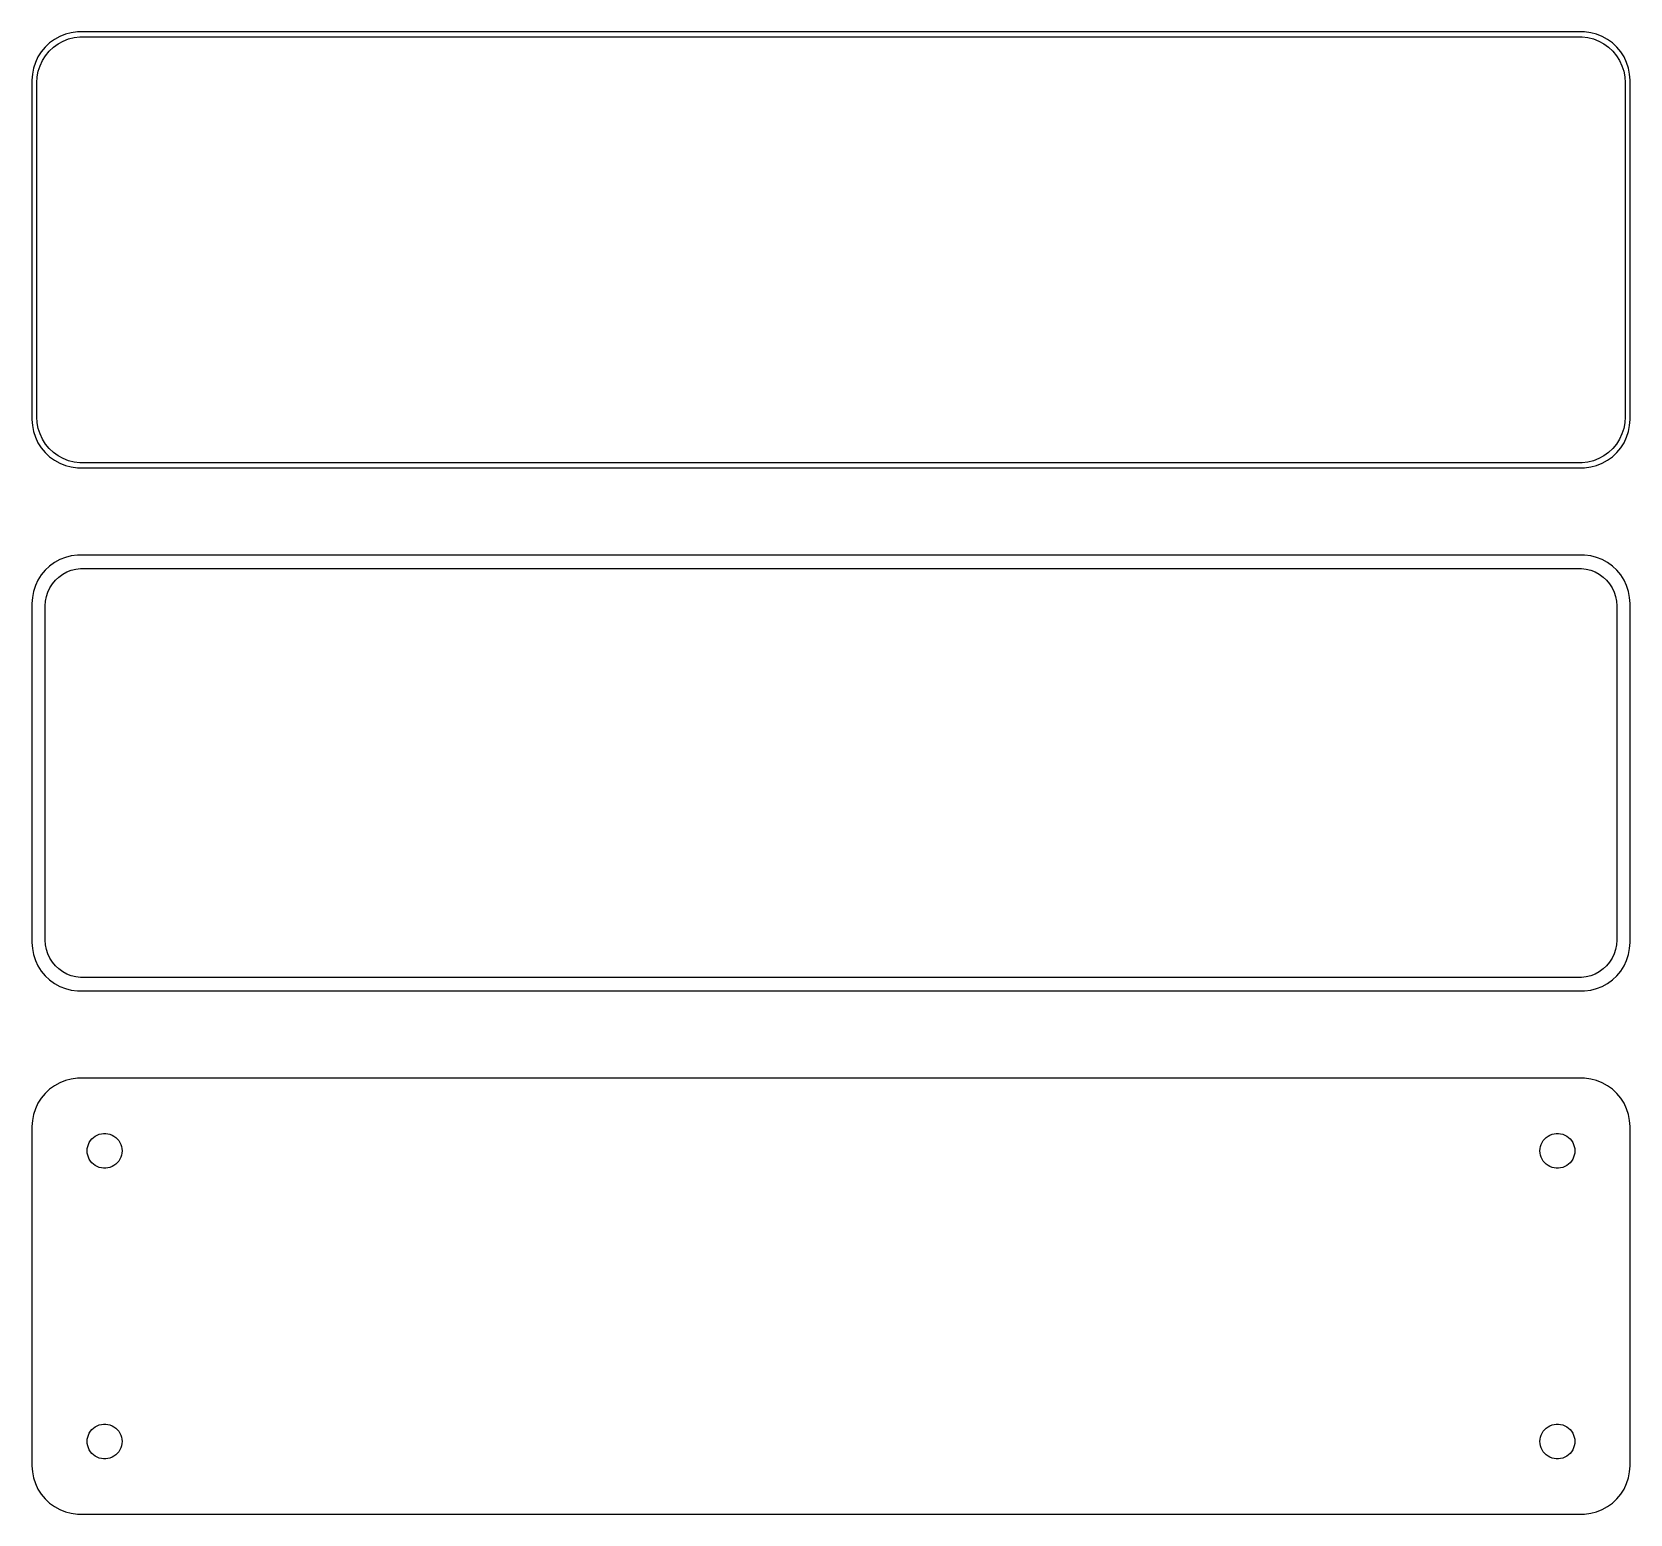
# Model space of a CAD drawing. Header units: metres. Extents: x -82 to 82, y 86 to 238.
import ezdxf

# ---------------------------------------------------------------- set-up
doc = ezdxf.new("R2010")
doc.units = ezdxf.units.M

msp = doc.modelspace()

# ---------------------------------------------------------------- linework, layer by layer
for p, q in [((-80.1791, 237.722), (-80.6871, 237.353)), ((-79.6289, 238.024), (-80.1791, 237.722)), ((-79.0451, 238.255), (-79.6289, 238.024)), ((-79.2724, 237.548), (-78.7178, 237.768)), ((-78.4369, 238.411), (-79.0451, 238.255)), ((-78.7178, 237.768), (-78.1401, 237.916)), ((-77.8139, 238.49), (-78.4369, 238.411)), ((-78.1401, 237.916), (-77.5482, 237.991)), ((77.8139, 238.49), (-77.8139, 238.49)), ((-77.5482, 237.991), (77.5482, 237.991)), ((77.5482, 237.991), (78.1401, 237.916)), ((78.4369, 238.411), (77.8139, 238.49)), ((78.1401, 237.916), (78.7178, 237.768)), ((79.0451, 238.255), (78.4369, 238.411)), ((78.7178, 237.768), (79.2724, 237.548)), ((79.6289, 238.024), (79.0451, 238.255)), ((80.1791, 237.722), (79.6289, 238.024)), ((80.6871, 237.353), (80.1791, 237.722)), ((-81.5451, 236.439), (-81.8815, 235.909)), ((-81.1448, 236.923), (-81.5451, 236.439)), ((-81.4125, 235.538), (-81.0928, 236.042)), ((-80.6871, 237.353), (-81.1448, 236.923)), ((-81.0928, 236.042), (-80.7126, 236.502)), ((-80.7126, 236.502), (-80.2778, 236.91)), ((-80.2778, 236.91), (-79.7952, 237.261)), ((-79.7952, 237.261), (-79.2724, 237.548)), ((79.2724, 237.548), (79.7952, 237.261)), ((79.7952, 237.261), (80.2778, 236.91)), ((80.2778, 236.91), (80.7126, 236.502)), ((81.1448, 236.923), (80.6871, 237.353)), ((80.7126, 236.502), (81.0928, 236.042)), ((81.0928, 236.042), (81.4125, 235.538)), ((81.5451, 236.439), (81.1448, 236.923)), ((81.8815, 235.909), (81.5451, 236.439)), ((-82.3429, 234.743), (-82.4606, 234.127)), ((-82.1489, 235.341), (-82.3429, 234.743)), ((-81.8815, 235.909), (-82.1489, 235.341)), ((-81.9625, 233.845), (-81.8508, 234.431)), ((-81.8508, 234.431), (-81.6664, 234.999)), ((-81.6664, 234.999), (-81.4125, 235.538)), ((81.4125, 235.538), (81.6664, 234.999)), ((81.6664, 234.999), (81.8508, 234.431)), ((81.8508, 234.431), (81.9625, 233.845)), ((82.1489, 235.341), (81.8815, 235.909)), ((82.3429, 234.743), (82.1489, 235.341)), ((82.4606, 234.127), (82.3429, 234.743)), ((-82.4606, 234.127), (-82.5, 233.5)), ((-82.5, 233.5), (-82.5, 198.5)), ((-82, 233.25), (-81.9625, 233.845)), ((-82, 198.75), (-82, 233.25)), ((81.9625, 233.845), (82, 233.25)), ((82, 233.25), (82, 198.75)), ((82.5, 233.5), (82.4606, 234.127)), ((82.5, 198.5), (82.5, 233.5)), ((-82.5, 198.5), (-82.4606, 197.873)), ((-81.9625, 198.155), (-82, 198.75)), ((-81.8508, 197.569), (-81.9625, 198.155)), ((81.9625, 198.155), (81.8508, 197.569)), ((82, 198.75), (81.9625, 198.155)), ((82.4606, 197.873), (82.5, 198.5)), ((-82.4606, 197.873), (-82.3429, 197.257)), ((-82.3429, 197.257), (-82.1489, 196.659)), ((-82.1489, 196.659), (-81.8815, 196.091)), ((-81.6664, 197.001), (-81.8508, 197.569)), ((-81.4125, 196.462), (-81.6664, 197.001)), ((-81.0928, 195.958), (-81.4125, 196.462)), ((81.4125, 196.462), (81.0928, 195.958)), ((81.6664, 197.001), (81.4125, 196.462)), ((81.8508, 197.569), (81.6664, 197.001)), ((81.8815, 196.091), (82.1489, 196.659)), ((82.1489, 196.659), (82.3429, 197.257)), ((82.3429, 197.257), (82.4606, 197.873)), ((-81.8815, 196.091), (-81.5451, 195.561)), ((-81.5451, 195.561), (-81.1448, 195.077)), ((-81.1448, 195.077), (-80.6871, 194.647)), ((-80.7126, 195.498), (-81.0928, 195.958)), ((-80.2778, 195.09), (-80.7126, 195.498)), ((-79.7952, 194.739), (-80.2778, 195.09)), ((-79.2724, 194.452), (-79.7952, 194.739)), ((79.7952, 194.739), (79.2724, 194.452)), ((80.2778, 195.09), (79.7952, 194.739)), ((80.7126, 195.498), (80.2778, 195.09)), ((80.6871, 194.647), (81.1448, 195.077)), ((81.0928, 195.958), (80.7126, 195.498)), ((81.1448, 195.077), (81.5451, 195.561)), ((81.5451, 195.561), (81.8815, 196.091)), ((-80.6871, 194.647), (-80.1791, 194.278)), ((-80.1791, 194.278), (-79.6289, 193.976)), ((-79.6289, 193.976), (-79.0451, 193.745)), ((-78.7178, 194.232), (-79.2724, 194.452)), ((-79.0451, 193.745), (-78.4369, 193.589)), ((-78.1401, 194.084), (-78.7178, 194.232)), ((-78.4369, 193.589), (-77.8139, 193.51)), ((-77.5482, 194.009), (-78.1401, 194.084)), ((-77.8139, 193.51), (77.8139, 193.51)), ((77.5482, 194.009), (-77.5482, 194.009)), ((78.1401, 194.084), (77.5482, 194.009)), ((77.8139, 193.51), (78.4369, 193.589)), ((78.7178, 194.232), (78.1401, 194.084)), ((78.4369, 193.589), (79.0451, 193.745)), ((79.2724, 194.452), (78.7178, 194.232)), ((79.0451, 193.745), (79.6289, 193.976)), ((79.6289, 193.976), (80.1791, 194.278)), ((80.1791, 194.278), (80.6871, 194.647)), ((-80.6871, 183.353), (-81.1448, 182.923)), ((-80.1791, 183.722), (-80.6871, 183.353)), ((-79.6289, 184.024), (-80.1791, 183.722)), ((-79.0451, 184.255), (-79.6289, 184.024)), ((-78.4369, 184.411), (-79.0451, 184.255)), ((-77.8139, 184.49), (-78.4369, 184.411)), ((77.8139, 184.49), (-77.8139, 184.49)), ((78.4369, 184.411), (77.8139, 184.49)), ((79.0451, 184.255), (78.4369, 184.411)), ((79.6289, 184.024), (79.0451, 184.255)), ((80.1791, 183.722), (79.6289, 184.024)), ((80.6871, 183.353), (80.1791, 183.722)), ((81.1448, 182.923), (80.6871, 183.353)), ((-81.8815, 181.909), (-82.1489, 181.341)), ((-81.5451, 182.439), (-81.8815, 181.909)), ((-81.1448, 182.923), (-81.5451, 182.439)), ((-80.6408, 181.114), (-80.3805, 181.524)), ((-80.3805, 181.524), (-80.0707, 181.899)), ((-80.0707, 181.899), (-79.7165, 182.231)), ((-79.7165, 182.231), (-79.3234, 182.517)), ((-79.3234, 182.517), (-78.8975, 182.751)), ((-78.8975, 182.751), (-78.4457, 182.93)), ((-78.4457, 182.93), (-77.9751, 183.051)), ((-77.9751, 183.051), (-77.493, 183.112)), ((-77.493, 183.112), (77.493, 183.112)), ((77.493, 183.112), (77.9751, 183.051)), ((77.9751, 183.051), (78.4457, 182.93)), ((78.4457, 182.93), (78.8975, 182.751)), ((78.8975, 182.751), (79.3234, 182.517)), ((79.3234, 182.517), (79.7165, 182.231)), ((79.7165, 182.231), (80.0707, 181.899)), ((80.0707, 181.899), (80.3805, 181.524)), ((80.3805, 181.524), (80.6408, 181.114)), ((81.5451, 182.439), (81.1448, 182.923)), ((81.8815, 181.909), (81.5451, 182.439)), ((82.1489, 181.341), (81.8815, 181.909)), ((-82.4606, 180.127), (-82.5, 179.5)), ((-82.3429, 180.743), (-82.4606, 180.127)), ((-82.1489, 181.341), (-82.3429, 180.743)), ((-81.089, 179.735), (-80.9979, 180.212)), ((-80.9979, 180.212), (-80.8477, 180.674)), ((-80.8477, 180.674), (-80.6408, 181.114)), ((80.6408, 181.114), (80.8477, 180.674)), ((80.8477, 180.674), (80.9979, 180.212)), ((80.9979, 180.212), (81.089, 179.735)), ((82.3429, 180.743), (82.1489, 181.341)), ((82.4606, 180.127), (82.3429, 180.743)), ((82.5, 179.5), (82.4606, 180.127)), ((-82.5, 179.5), (-82.5, 144.5)), ((-81.1195, 179.25), (-81.089, 179.735)), ((-81.1195, 144.75), (-81.1195, 179.25)), ((81.089, 179.735), (81.1195, 179.25)), ((81.1195, 179.25), (81.1195, 144.75)), ((82.5, 144.5), (82.5, 179.5)), ((-82.5, 144.5), (-82.4606, 143.873)), ((-82.4606, 143.873), (-82.3429, 143.257)), ((-81.089, 144.265), (-81.1195, 144.75)), ((-80.9979, 143.788), (-81.089, 144.265)), ((-80.8477, 143.326), (-80.9979, 143.788)), ((80.9979, 143.788), (80.8477, 143.326)), ((81.089, 144.265), (80.9979, 143.788)), ((81.1195, 144.75), (81.089, 144.265)), ((82.3429, 143.257), (82.4606, 143.873)), ((82.4606, 143.873), (82.5, 144.5)), ((-82.3429, 143.257), (-82.1489, 142.659)), ((-82.1489, 142.659), (-81.8815, 142.091)), ((-81.8815, 142.091), (-81.5451, 141.561)), ((-80.6408, 142.886), (-80.8477, 143.326)), ((-80.3805, 142.476), (-80.6408, 142.886)), ((-80.0707, 142.101), (-80.3805, 142.476)), ((-79.7165, 141.769), (-80.0707, 142.101)), ((80.0707, 142.101), (79.7165, 141.769)), ((80.3805, 142.476), (80.0707, 142.101)), ((80.6408, 142.886), (80.3805, 142.476)), ((80.8477, 143.326), (80.6408, 142.886)), ((81.5451, 141.561), (81.8815, 142.091)), ((81.8815, 142.091), (82.1489, 142.659)), ((82.1489, 142.659), (82.3429, 143.257)), ((-81.5451, 141.561), (-81.1448, 141.077)), ((-81.1448, 141.077), (-80.6871, 140.647)), ((-80.6871, 140.647), (-80.1791, 140.278)), ((-80.1791, 140.278), (-79.6289, 139.976)), ((-79.3234, 141.483), (-79.7165, 141.769)), ((-78.8975, 141.249), (-79.3234, 141.483)), ((-78.4457, 141.07), (-78.8975, 141.249)), ((-77.9751, 140.949), (-78.4457, 141.07)), ((-77.493, 140.888), (-77.9751, 140.949)), ((77.493, 140.888), (-77.493, 140.888)), ((77.9751, 140.949), (77.493, 140.888)), ((78.4457, 141.07), (77.9751, 140.949)), ((78.8975, 141.249), (78.4457, 141.07)), ((79.3234, 141.483), (78.8975, 141.249)), ((79.7165, 141.769), (79.3234, 141.483)), ((79.6289, 139.976), (80.1791, 140.278)), ((80.1791, 140.278), (80.6871, 140.647)), ((80.6871, 140.647), (81.1448, 141.077)), ((81.1448, 141.077), (81.5451, 141.561)), ((-79.6289, 139.976), (-79.0451, 139.745)), ((-79.0451, 139.745), (-78.4369, 139.589)), ((-78.4369, 139.589), (-77.8139, 139.51)), ((-77.8139, 139.51), (77.8139, 139.51)), ((77.8139, 139.51), (78.4369, 139.589)), ((78.4369, 139.589), (79.0451, 139.745)), ((79.0451, 139.745), (79.6289, 139.976)), ((-78.4369, 130.411), (-79.0451, 130.255)), ((-77.8139, 130.49), (-78.4369, 130.411)), ((77.8139, 130.49), (-77.8139, 130.49)), ((78.4369, 130.411), (77.8139, 130.49)), ((79.0451, 130.255), (78.4369, 130.411)), ((-81.1448, 128.923), (-81.5451, 128.439)), ((-80.6871, 129.353), (-81.1448, 128.923)), ((-80.1791, 129.722), (-80.6871, 129.353)), ((-79.6289, 130.024), (-80.1791, 129.722)), ((-79.0451, 130.255), (-79.6289, 130.024)), ((79.6289, 130.024), (79.0451, 130.255)), ((80.1791, 129.722), (79.6289, 130.024)), ((80.6871, 129.353), (80.1791, 129.722)), ((81.1448, 128.923), (80.6871, 129.353)), ((81.5451, 128.439), (81.1448, 128.923)), ((-82.1489, 127.341), (-82.3429, 126.743)), ((-81.8815, 127.909), (-82.1489, 127.341)), ((-81.5451, 128.439), (-81.8815, 127.909)), ((81.8815, 127.909), (81.5451, 128.439)), ((82.1489, 127.341), (81.8815, 127.909)), ((82.3429, 126.743), (82.1489, 127.341)), ((-82.4606, 126.127), (-82.5, 125.5)), ((-82.5, 125.5), (-82.5, 90.5)), ((-82.3429, 126.743), (-82.4606, 126.127)), ((82.4606, 126.127), (82.3429, 126.743)), ((82.5, 125.5), (82.4606, 126.127)), ((82.5, 90.5), (82.5, 125.5)), ((-76.6736, 123.663), (-76.5773, 123.867)), ((-76.5773, 123.867), (-76.4562, 124.058)), ((-76.4562, 124.058), (-76.3121, 124.232)), ((-76.3121, 124.232), (-76.1474, 124.387)), ((-76.1474, 124.387), (-75.9645, 124.52)), ((-75.9645, 124.52), (-75.7664, 124.629)), ((-75.7664, 124.629), (-75.5562, 124.712)), ((-75.5562, 124.712), (-75.3373, 124.768)), ((-75.3373, 124.768), (-75.113, 124.796)), ((-75.113, 124.796), (-74.887, 124.796)), ((-74.887, 124.796), (-74.6627, 124.768)), ((-74.6627, 124.768), (-74.4438, 124.712)), ((-74.4438, 124.712), (-74.2336, 124.629)), ((-74.2336, 124.629), (-74.0355, 124.52)), ((-74.0355, 124.52), (-73.8526, 124.387)), ((-73.8526, 124.387), (-73.6879, 124.232)), ((-73.6879, 124.232), (-73.5438, 124.058)), ((-73.5438, 124.058), (-73.4226, 123.867)), ((-73.4226, 123.867), (-73.3264, 123.663)), ((73.3264, 123.663), (73.4226, 123.867)), ((73.4226, 123.867), (73.5438, 124.058)), ((73.5438, 124.058), (73.6879, 124.232)), ((73.6879, 124.232), (73.8526, 124.387)), ((73.8526, 124.387), (74.0355, 124.52)), ((74.0355, 124.52), (74.2336, 124.629)), ((74.2336, 124.629), (74.4438, 124.712)), ((74.4438, 124.712), (74.6627, 124.768)), ((74.6627, 124.768), (74.887, 124.796)), ((74.887, 124.796), (75.113, 124.796)), ((75.113, 124.796), (75.3373, 124.768)), ((75.3373, 124.768), (75.5562, 124.712)), ((75.5562, 124.712), (75.7664, 124.629)), ((75.7664, 124.629), (75.9645, 124.52)), ((75.9645, 124.52), (76.1474, 124.387)), ((76.1474, 124.387), (76.3121, 124.232)), ((76.3121, 124.232), (76.4562, 124.058)), ((76.4562, 124.058), (76.5773, 123.867)), ((76.5773, 123.867), (76.6736, 123.663)), ((-76.8, 123), (-76.7858, 123.226)), ((-76.7858, 122.774), (-76.8, 123)), ((-76.7858, 123.226), (-76.7434, 123.448)), ((-76.7434, 122.552), (-76.7858, 122.774)), ((-76.7434, 123.448), (-76.6736, 123.663)), ((-76.6736, 122.337), (-76.7434, 122.552)), ((-76.5773, 122.133), (-76.6736, 122.337)), ((-76.4562, 121.942), (-76.5773, 122.133)), ((-73.4226, 122.133), (-73.5438, 121.942)), ((-73.3264, 122.337), (-73.4226, 122.133)), ((-73.3264, 123.663), (-73.2565, 123.448)), ((-73.2565, 122.552), (-73.3264, 122.337)), ((-73.2565, 123.448), (-73.2142, 123.226)), ((-73.2142, 122.774), (-73.2565, 122.552)), ((-73.2142, 123.226), (-73.2, 123)), ((-73.2, 123), (-73.2142, 122.774)), ((73.2, 123), (73.2142, 123.226)), ((73.2142, 122.774), (73.2, 123)), ((73.2142, 123.226), (73.2565, 123.448)), ((73.2565, 122.552), (73.2142, 122.774)), ((73.2565, 123.448), (73.3264, 123.663)), ((73.3264, 122.337), (73.2565, 122.552)), ((73.4226, 122.133), (73.3264, 122.337)), ((73.5438, 121.942), (73.4226, 122.133)), ((76.5773, 122.133), (76.4562, 121.942)), ((76.6736, 122.337), (76.5773, 122.133)), ((76.6736, 123.663), (76.7434, 123.448)), ((76.7434, 122.552), (76.6736, 122.337)), ((76.7434, 123.448), (76.7858, 123.226)), ((76.7858, 122.774), (76.7434, 122.552)), ((76.7858, 123.226), (76.8, 123)), ((76.8, 123), (76.7858, 122.774)), ((-76.3121, 121.768), (-76.4562, 121.942)), ((-76.1474, 121.613), (-76.3121, 121.768)), ((-75.9645, 121.48), (-76.1474, 121.613)), ((-75.7664, 121.371), (-75.9645, 121.48)), ((-75.5562, 121.288), (-75.7664, 121.371)), ((-75.3373, 121.232), (-75.5562, 121.288)), ((-75.113, 121.204), (-75.3373, 121.232)), ((-74.887, 121.204), (-75.113, 121.204)), ((-74.6627, 121.232), (-74.887, 121.204)), ((-74.4438, 121.288), (-74.6627, 121.232)), ((-74.2336, 121.371), (-74.4438, 121.288)), ((-74.0355, 121.48), (-74.2336, 121.371)), ((-73.8526, 121.613), (-74.0355, 121.48)), ((-73.6879, 121.768), (-73.8526, 121.613)), ((-73.5438, 121.942), (-73.6879, 121.768)), ((73.6879, 121.768), (73.5438, 121.942)), ((73.8526, 121.613), (73.6879, 121.768)), ((74.0355, 121.48), (73.8526, 121.613)), ((74.2336, 121.371), (74.0355, 121.48)), ((74.4438, 121.288), (74.2336, 121.371)), ((74.6627, 121.232), (74.4438, 121.288)), ((74.887, 121.204), (74.6627, 121.232)), ((75.113, 121.204), (74.887, 121.204)), ((75.3373, 121.232), (75.113, 121.204)), ((75.5562, 121.288), (75.3373, 121.232)), ((75.7664, 121.371), (75.5562, 121.288)), ((75.9645, 121.48), (75.7664, 121.371)), ((76.1474, 121.613), (75.9645, 121.48)), ((76.3121, 121.768), (76.1474, 121.613)), ((76.4562, 121.942), (76.3121, 121.768)), ((-76.5773, 93.8672), (-76.4562, 94.058)), ((-76.4562, 94.058), (-76.3121, 94.2322)), ((-76.3121, 94.2322), (-76.1474, 94.3869)), ((-76.1474, 94.3869), (-75.9645, 94.5198)), ((-75.9645, 94.5198), (-75.7664, 94.6287)), ((-75.7664, 94.6287), (-75.5562, 94.7119)), ((-75.5562, 94.7119), (-75.3373, 94.7681)), ((-75.3373, 94.7681), (-75.113, 94.7964)), ((-75.113, 94.7964), (-74.887, 94.7964)), ((-74.887, 94.7964), (-74.6627, 94.7681)), ((-74.6627, 94.7681), (-74.4438, 94.7119)), ((-74.4438, 94.7119), (-74.2336, 94.6287)), ((-74.2336, 94.6287), (-74.0355, 94.5198)), ((-74.0355, 94.5198), (-73.8526, 94.3869)), ((-73.8526, 94.3869), (-73.6879, 94.2322)), ((-73.6879, 94.2322), (-73.5438, 94.058)), ((-73.5438, 94.058), (-73.4226, 93.8672)), ((73.4226, 93.8672), (73.5438, 94.058)), ((73.5438, 94.058), (73.6879, 94.2322)), ((73.6879, 94.2322), (73.8526, 94.3869)), ((73.8526, 94.3869), (74.0355, 94.5198)), ((74.0355, 94.5198), (74.2336, 94.6287)), ((74.2336, 94.6287), (74.4438, 94.7119)), ((74.4438, 94.7119), (74.6627, 94.7681)), ((74.6627, 94.7681), (74.887, 94.7964)), ((74.887, 94.7964), (75.113, 94.7964)), ((75.113, 94.7964), (75.3373, 94.7681)), ((75.3373, 94.7681), (75.5562, 94.7119)), ((75.5562, 94.7119), (75.7664, 94.6287)), ((75.7664, 94.6287), (75.9645, 94.5198)), ((75.9645, 94.5198), (76.1474, 94.3869)), ((76.1474, 94.3869), (76.3121, 94.2322)), ((76.3121, 94.2322), (76.4562, 94.058)), ((76.4562, 94.058), (76.5773, 93.8672)), ((-76.8, 93), (-76.7858, 93.2256)), ((-76.7858, 92.7744), (-76.8, 93)), ((-76.7858, 93.2256), (-76.7434, 93.4476)), ((-76.7434, 92.5524), (-76.7858, 92.7744)), ((-76.7434, 93.4476), (-76.6736, 93.6626)), ((-76.6736, 92.3374), (-76.7434, 92.5524)), ((-76.6736, 93.6626), (-76.5773, 93.8672)), ((-73.4226, 93.8672), (-73.3264, 93.6626)), ((-73.3264, 93.6626), (-73.2565, 93.4476)), ((-73.2565, 92.5524), (-73.3264, 92.3374)), ((-73.2565, 93.4476), (-73.2142, 93.2256)), ((-73.2142, 92.7744), (-73.2565, 92.5524)), ((-73.2142, 93.2256), (-73.2, 93)), ((-73.2, 93), (-73.2142, 92.7744)), ((73.2, 93), (73.2142, 93.2256)), ((73.2142, 92.7744), (73.2, 93)), ((73.2142, 93.2256), (73.2565, 93.4476)), ((73.2565, 92.5524), (73.2142, 92.7744)), ((73.2565, 93.4476), (73.3264, 93.6626)), ((73.3264, 92.3374), (73.2565, 92.5524)), ((73.3264, 93.6626), (73.4226, 93.8672)), ((76.5773, 93.8672), (76.6736, 93.6626)), ((76.6736, 93.6626), (76.7434, 93.4476)), ((76.7434, 92.5524), (76.6736, 92.3374)), ((76.7434, 93.4476), (76.7858, 93.2256)), ((76.7858, 92.7744), (76.7434, 92.5524)), ((76.7858, 93.2256), (76.8, 93)), ((76.8, 93), (76.7858, 92.7744)), ((-76.5773, 92.1329), (-76.6736, 92.3374)), ((-76.4562, 91.942), (-76.5773, 92.1329)), ((-76.3121, 91.7678), (-76.4562, 91.942)), ((-76.1474, 91.6131), (-76.3121, 91.7678)), ((-75.9645, 91.4802), (-76.1474, 91.6131)), ((-75.7664, 91.3713), (-75.9645, 91.4802)), ((-75.5562, 91.2881), (-75.7664, 91.3713)), ((-75.3373, 91.2319), (-75.5562, 91.2881)), ((-75.113, 91.2036), (-75.3373, 91.2319)), ((-74.887, 91.2036), (-75.113, 91.2036)), ((-74.6627, 91.2319), (-74.887, 91.2036)), ((-74.4438, 91.2881), (-74.6627, 91.2319)), ((-74.2336, 91.3713), (-74.4438, 91.2881)), ((-74.0355, 91.4802), (-74.2336, 91.3713)), ((-73.8526, 91.6131), (-74.0355, 91.4802)), ((-73.6879, 91.7678), (-73.8526, 91.6131)), ((-73.5438, 91.942), (-73.6879, 91.7678)), ((-73.4226, 92.1329), (-73.5438, 91.942)), ((-73.3264, 92.3374), (-73.4226, 92.1329)), ((73.4226, 92.1329), (73.3264, 92.3374)), ((73.5438, 91.942), (73.4226, 92.1329)), ((73.6879, 91.7678), (73.5438, 91.942)), ((73.8526, 91.6131), (73.6879, 91.7678)), ((74.0355, 91.4802), (73.8526, 91.6131)), ((74.2336, 91.3713), (74.0355, 91.4802)), ((74.4438, 91.2881), (74.2336, 91.3713)), ((74.6627, 91.2319), (74.4438, 91.2881)), ((74.887, 91.2036), (74.6627, 91.2319)), ((75.113, 91.2036), (74.887, 91.2036)), ((75.3373, 91.2319), (75.113, 91.2036)), ((75.5562, 91.2881), (75.3373, 91.2319)), ((75.7664, 91.3713), (75.5562, 91.2881)), ((75.9645, 91.4802), (75.7664, 91.3713)), ((76.1474, 91.6131), (75.9645, 91.4802)), ((76.3121, 91.7678), (76.1474, 91.6131)), ((76.4562, 91.942), (76.3121, 91.7678)), ((76.5773, 92.1329), (76.4562, 91.942)), ((76.6736, 92.3374), (76.5773, 92.1329)), ((-82.5, 90.5), (-82.4606, 89.8733)), ((-82.4606, 89.8733), (-82.3429, 89.2566)), ((-82.3429, 89.2566), (-82.1489, 88.6594)), ((82.1489, 88.6594), (82.3429, 89.2566)), ((82.3429, 89.2566), (82.4606, 89.8733)), ((82.4606, 89.8733), (82.5, 90.5)), ((-82.1489, 88.6594), (-81.8815, 88.0912)), ((-81.8815, 88.0912), (-81.5451, 87.5611)), ((-81.5451, 87.5611), (-81.1448, 87.0773)), ((81.1448, 87.0773), (81.5451, 87.5611)), ((81.5451, 87.5611), (81.8815, 88.0912)), ((81.8815, 88.0912), (82.1489, 88.6594)), ((-81.1448, 87.0773), (-80.6871, 86.6474)), ((-80.6871, 86.6474), (-80.1791, 86.2784)), ((-80.1791, 86.2784), (-79.6289, 85.9759)), ((-79.6289, 85.9759), (-79.0451, 85.7447)), ((79.0451, 85.7447), (79.6289, 85.9759)), ((79.6289, 85.9759), (80.1791, 86.2784)), ((80.1791, 86.2784), (80.6871, 86.6474)), ((80.6871, 86.6474), (81.1448, 87.0773)), ((-79.0451, 85.7447), (-78.4369, 85.5886)), ((-78.4369, 85.5886), (-77.8139, 85.5099)), ((-77.8139, 85.5099), (77.8139, 85.5099)), ((77.8139, 85.5099), (78.4369, 85.5886)), ((78.4369, 85.5886), (79.0451, 85.7447))]:
    msp.add_line(p, q)

doc.saveas('drawing.dxf')
